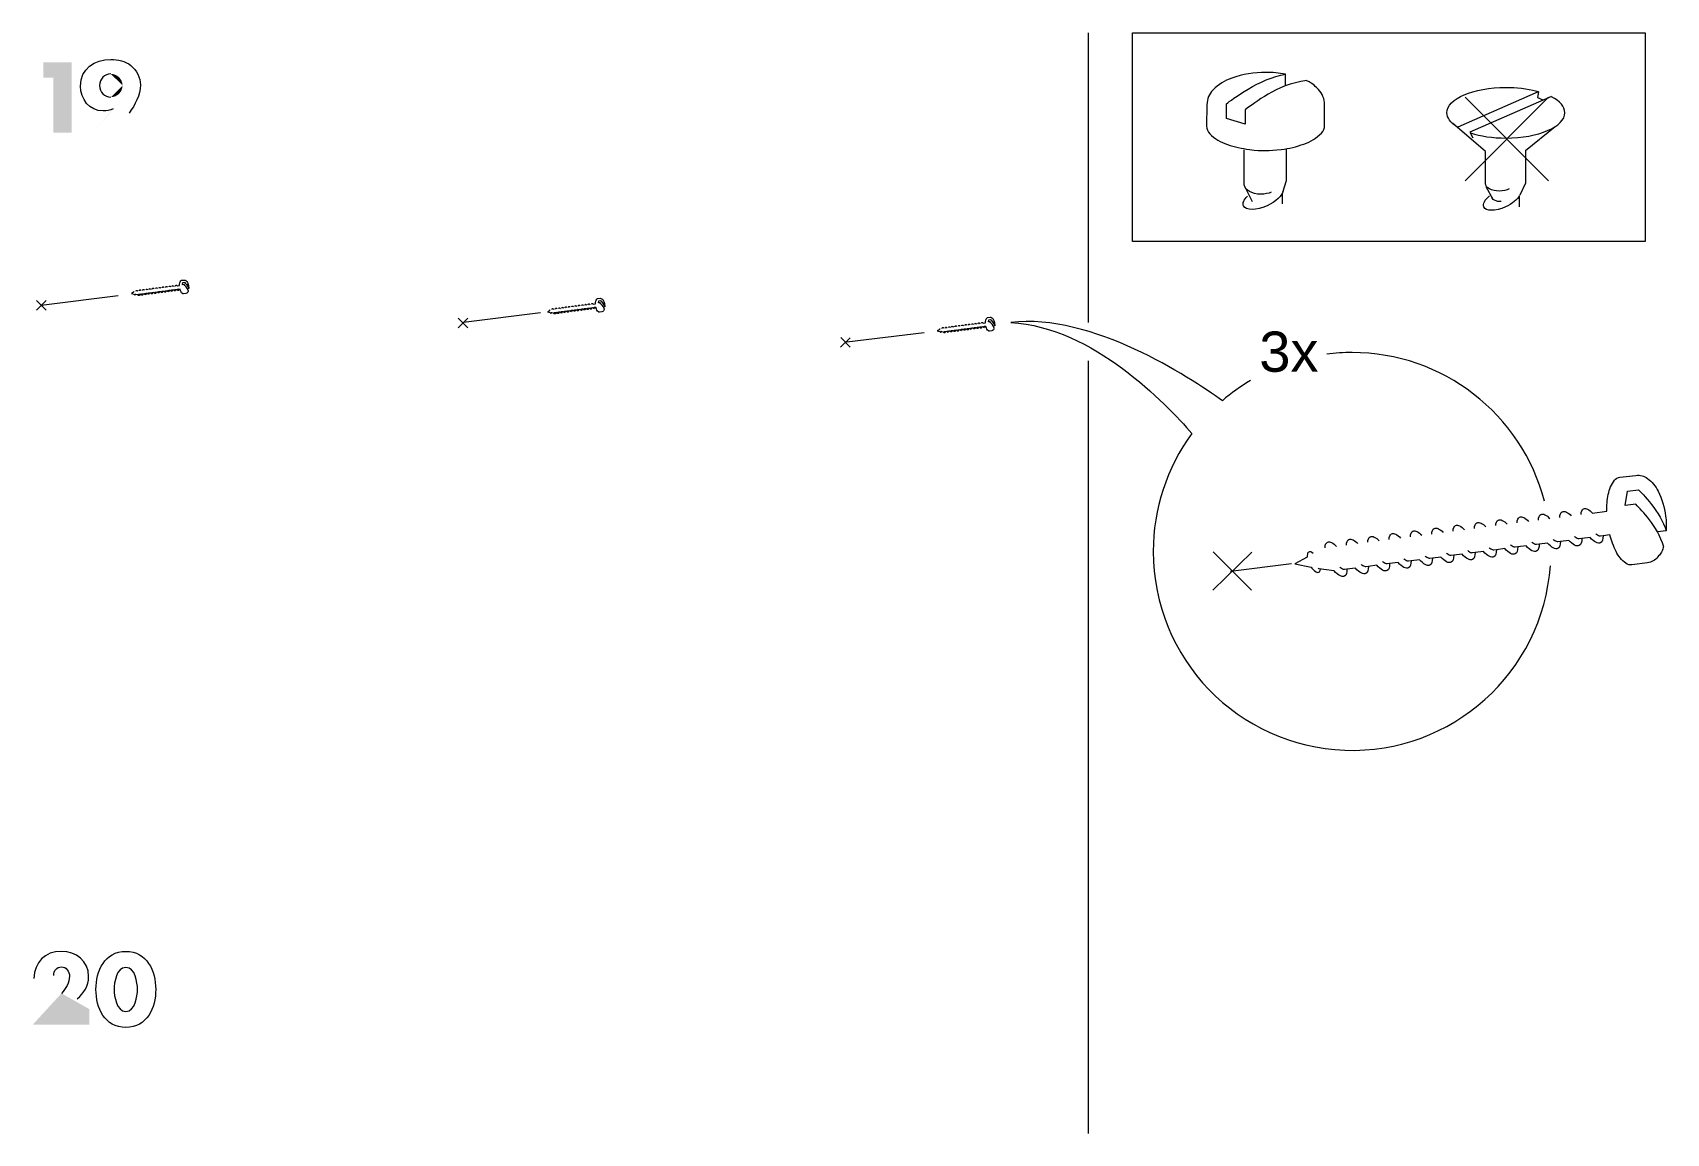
# Model space of a CAD drawing. Header units: metres. Extents: x -6.4 to 35.9, y -8.9 to 6.5.
# Drawn here: x 29.005 to 31.839, y -1.463 to 0.445 of the extents above; entities that cross this region are included whole.
import ezdxf

# ---------------------------------------------------------------- set-up
doc = ezdxf.new("R2010")
doc.units = ezdxf.units.M
doc.header["$MEASUREMENT"] = 0
doc.layers.add('PDF12_Geometry_Num_Penna__7_Num_Penna__7_Num_Penna__7_Num_Penna__7', color=7, linetype='Continuous', lineweight=18)
doc.layers.add('PDF12_Text_Num_Penna__7_Num_Penna__7_Num_Penna__7_Num_Penna__7', color=7, linetype='Continuous', lineweight=18)
doc.styles.add('GENERATED_STYLE_1', font='')
doc.styles.get('GENERATED_STYLE_1').set_extended_font_data('Arial')

msp = doc.modelspace()

# ---------------------------------------------------------------- hatches: boundary and pattern name
at = {"layer": 'PDF12_Geometry_Num_Penna__7_Num_Penna__7_Num_Penna__7_Num_Penna__7', "linetype": 'Continuous', "lineweight": 18}
for points in [[(29.0413, 0.3668), (29.0413, 0.2715), (29.0731, 0.2715), (29.0731, 0.3938), (29.0238, 0.3938), (29.0238, 0.3668)], [(29.1613, 0.3534, 0.415802), (29.1411, 0.3735)], [(29.1411, 0.3333, 0.415757), (29.1613, 0.3534)], [(29.1103, 0.2715), (29.1451, 0.3127), (29.1448, 0.313)], [(29.0421, -1.1894, 0.044565), (29.0426, -1.1946)], [(29.0554, -1.2204), (29.0054, -1.2748), (29.1037, -1.2748), (29.1037, -1.2478)]]:
    msp.add_hatch(color=7, dxfattribs=at).paths.add_polyline_path(points)

# ---------------------------------------------------------------- linework, layer by layer
at = {"layer": 'PDF12_Geometry_Num_Penna__7_Num_Penna__7_Num_Penna__7_Num_Penna__7', "color": 7, "linetype": 'Continuous', "lineweight": 18, "flags": 128}
for points in [[(30.8364, -0.0573), (30.8364, 0.445)], [(31.6167, 0.3426), (31.477, 0.2811)], [(31.6169, 0.3423), (31.6152, 0.3329), (31.6152, 0.3329), (31.6246, 0.3287)], [(31.1083, 0.3115), (31.1082, 0.2862), (31.076, 0.2963), (31.0762, 0.3217)], [(31.4897, 0.1882), (31.6347, 0.3332)], [(31.6347, 0.1882), (31.4897, 0.3332)], [(31.6398, 0.3342), (31.4978, 0.2726), (31.5033, 0.2627)], [(31.5252, 0.2388), (31.4677, 0.2879)], [(31.5944, 0.2406), (31.6461, 0.2823)], [(31.1209, 0.1519), (31.1066, 0.1809), (31.1066, 0.2419)], [(31.1737, 0.1687), (31.1798, 0.1885), (31.1798, 0.2429)], [(31.5252, 0.1829), (31.5252, 0.2388)], [(31.585, 0.1639), (31.5953, 0.1849), (31.5953, 0.2406)], [(31.526, 0.1786), (31.5378, 0.1564)], [(31.1725, 0.1664), (31.1725, 0.1485)], [(31.5834, 0.1615), (31.5834, 0.143)], [(29.268, 0.0085), (29.2651, 0.0081), (29.2657, 0.012), (29.2687, 0.0123)], [(29.0122, -0.0358), (29.029, -0.0193)], [(29.0123, -0.0192), (29.029, -0.0359)], [(29.1538, -0.0111), (29.0201, -0.0278)], [(29.1766, -0.0074), (29.1811, -0.0083)], [(29.1844, -0.009), (29.1831, -0.0087)], [(29.1872, -0.0093), (29.1844, -0.009)], [(29.1906, -0.0089), (29.19, -0.009)], [(29.1929, -0.0086), (29.1906, -0.0089)], [(29.1964, -0.0081), (29.1957, -0.0082)], [(29.1986, -0.0078), (29.1964, -0.0081)], [(29.2021, -0.0074), (29.2014, -0.0075)], [(29.2043, -0.0071), (29.2021, -0.0074)], [(29.2135, -0.0059), (29.2128, -0.006)], [(29.2158, -0.0056), (29.2135, -0.0059)], [(29.2192, -0.0052), (29.2185, -0.0052)], [(29.2215, -0.0049), (29.2192, -0.0052)], [(29.2306, -0.0037), (29.2299, -0.0038)], [(29.2329, -0.0034), (29.2306, -0.0037)], [(29.2363, -0.0029), (29.2356, -0.003)], [(29.2386, -0.0026), (29.2363, -0.0029)], [(29.242, -0.0022), (29.2414, -0.0023)], [(29.2443, -0.0019), (29.242, -0.0022)], [(29.2477, -0.0014), (29.2471, -0.0015)], [(29.25, -0.0012), (29.2477, -0.0014)], [(29.2535, -0.0007), (29.2528, -0.0008)], [(29.2558, -0.0004), (29.2535, -0.0007)], [(29.9895, -0.0232), (29.9865, -0.0236), (29.9872, -0.0197), (29.9901, -0.0194)], [(29.7433, -0.0667), (29.7602, -0.0502)], [(29.7434, -0.0501), (29.7601, -0.0668)], [(29.8864, -0.0408), (29.7527, -0.0576)], [(29.9059, -0.0407), (29.9046, -0.0404)], [(29.9087, -0.041), (29.9059, -0.0407)], [(29.9121, -0.0406), (29.9114, -0.0407)], [(29.9144, -0.0403), (29.9121, -0.0406)], [(29.9178, -0.0398), (29.9172, -0.0399)], [(29.9201, -0.0395), (29.9178, -0.0398)], [(29.9235, -0.0391), (29.9228, -0.0392)], [(29.9258, -0.0388), (29.9235, -0.0391)], [(29.9293, -0.0383), (29.9286, -0.0384)], [(29.9315, -0.0381), (29.9293, -0.0383)], [(29.9407, -0.0369), (29.94, -0.0369)], [(29.943, -0.0366), (29.9407, -0.0369)], [(29.9464, -0.0361), (29.9457, -0.0362)], [(29.9487, -0.0358), (29.9464, -0.0361)], [(29.9578, -0.0346), (29.9571, -0.0347)], [(29.9601, -0.0343), (29.9578, -0.0346)], [(29.9692, -0.0331), (29.9685, -0.0332)], [(29.9715, -0.0329), (29.9692, -0.0331)], [(29.9749, -0.0324), (29.9743, -0.0325)], [(29.9772, -0.0321), (29.9749, -0.0324)], [(30.6658, -0.0561), (30.6629, -0.0564), (30.6635, -0.0526), (30.6664, -0.0522)], [(30.4067, -0.1003), (30.4235, -0.0838)], [(30.4068, -0.0837), (30.4234, -0.1004)], [(30.5514, -0.0751), (30.4177, -0.0918)], [(30.5744, -0.072), (30.5788, -0.0729)], [(30.5822, -0.0735), (30.5809, -0.0733)], [(30.585, -0.0739), (30.5822, -0.0735)], [(30.5884, -0.0734), (30.5877, -0.0735)], [(30.5907, -0.0732), (30.5884, -0.0734)], [(30.5941, -0.0727), (30.5935, -0.0728)], [(30.5964, -0.0724), (30.5941, -0.0727)], [(30.6056, -0.0712), (30.6049, -0.0713)], [(30.6078, -0.0709), (30.6056, -0.0712)], [(30.6113, -0.0705), (30.6106, -0.0705)], [(30.6135, -0.0702), (30.6113, -0.0705)], [(30.617, -0.0697), (30.6163, -0.0698)], [(30.6193, -0.0694), (30.617, -0.0697)], [(30.6284, -0.0682), (30.6277, -0.0683)], [(30.6307, -0.0679), (30.6284, -0.0682)], [(30.6341, -0.0675), (30.6334, -0.0676)], [(30.6364, -0.0672), (30.6341, -0.0675)], [(30.6398, -0.0667), (30.6392, -0.0668)], [(30.6421, -0.0665), (30.6398, -0.0667)], [(30.6455, -0.066), (30.6449, -0.0661)], [(30.6478, -0.0657), (30.6455, -0.066)], [(30.8364, -1.4631), (30.8364, -0.1239)], [(31.7861, -0.3726), (31.7672, -0.3749), (31.7716, -0.35), (31.7905, -0.3477)], [(31.0525, -0.5213), (31.1197, -0.4554)], [(31.0528, -0.4551), (31.1194, -0.5216)], [(31.1886, -0.476), (31.0831, -0.4892)], [(31.507, -0.4562), (31.5026, -0.4567)], [(31.5218, -0.4544), (31.507, -0.4562)], [(31.2446, -0.4856), (31.2364, -0.4842)], [(31.2627, -0.488), (31.2446, -0.4856)]]:
    msp.add_lwpolyline(points, dxfattribs=at)
msp.add_lwpolyline([(31.8019, 0.0829), (30.913, 0.0829), (30.913, 0.445), (31.8019, 0.445)], close=True, dxfattribs=at)
for points in [[(31.1781, 0.3528), (31.1782, 0.3731, 0.044436), (31.1442, 0.3762, 0.080521), (31.085, 0.3663, 0.117273), (31.0526, 0.346, 0.199468), (31.0421, 0.3201), (31.0413, 0.283, 0.19658), (31.0468, 0.2698, 0.116678), (31.0774, 0.2511, 0.047479), (31.1157, 0.2425)], [(31.2103, 0.2519, 0.117097), (31.2406, 0.2709, 0.201198), (31.246, 0.2842), (31.246, 0.3204, 0.199823), (31.2354, 0.3463)], [(31.5606, 0.3502, -0.063818), (31.6141, 0.3437), (31.6169, 0.3427), (31.6167, 0.3426)], [(29.2564, 0.0061), (29.2602, 0.0066, -0.047552), (29.2606, 0.0111, -0.116436), (29.2623, 0.0149, -0.197072), (29.2637, 0.0158), (29.268, 0.0162, -0.198774), (29.2711, 0.0154, -0.117128), (29.2739, 0.012, -0.080566), (29.2759, 0.0053, -0.044953), (29.2761, 0.0014), (29.2738, 0.0011)], [(29.2739, -0.0056, -0.202151), (29.271, -0.0072), (29.2669, -0.0077, -0.202014), (29.2653, -0.0073, -0.118248), (29.2627, -0.0041, -0.048331), (29.261, 0.0003), (29.2592, 0), (29.2585, 0, -0.13686), (29.2582, 0, -0.117802), (29.2572, 0.0006)], [(29.18, -0.0052, 0.028661), (29.18, -0.0057), (29.1766, -0.0074)], [(29.2101, -0.0064), (29.2078, -0.0066), (29.2071, -0.0067, -0.125), (29.2068, -0.0067, -0.121869), (29.2058, -0.0061)], [(29.2272, -0.0041), (29.2249, -0.0044), (29.2242, -0.0045, -0.122487), (29.224, -0.0045, -0.119678), (29.223, -0.0039)], [(29.9778, -0.0256), (29.9816, -0.0251, -0.047552), (29.9821, -0.0206, -0.116436), (29.9837, -0.0168, -0.195853), (29.9852, -0.0159), (29.9894, -0.0155, -0.198454), (29.9926, -0.0163, -0.118052), (29.9954, -0.0197, -0.081106), (29.9974, -0.0264, -0.044953), (29.9976, -0.0303), (29.9952, -0.0306)], [(29.9015, -0.0369, 0.028661), (29.9015, -0.0374), (29.8981, -0.0391), (29.9025, -0.04, 0.036267), (29.9029, -0.0405)], [(29.9372, -0.0373), (29.9349, -0.0376), (29.9343, -0.0377, -0.120666), (29.934, -0.0377, -0.116568), (29.933, -0.0371)], [(29.9544, -0.0351), (29.9521, -0.0354), (29.9514, -0.0355, -0.106442), (29.9512, -0.0354, -0.116939), (29.9502, -0.0348)], [(29.9658, -0.0336), (29.9635, -0.0339), (29.9628, -0.034, -0.124362), (29.9626, -0.0339, -0.120564), (29.9616, -0.0333)], [(29.9953, -0.0373, -0.200896), (29.9925, -0.0389), (29.9884, -0.0394, -0.199487), (29.9868, -0.039, -0.116772), (29.9841, -0.0358, -0.047797), (29.9825, -0.0314), (29.9806, -0.0317), (29.98, -0.0317, -0.13686), (29.9797, -0.0317, -0.117802), (29.9787, -0.0311)], [(30.6542, -0.0584), (30.6579, -0.0579, -0.047552), (30.6584, -0.0534, -0.116436), (30.66, -0.0496, -0.195853), (30.6615, -0.0488), (30.6658, -0.0483, -0.199987), (30.6689, -0.0492, -0.117834), (30.6717, -0.0526, -0.080566), (30.6737, -0.0592, -0.044953), (30.6739, -0.0632), (30.6715, -0.0635)], [(30.5778, -0.0697, 0.029573), (30.5778, -0.0703), (30.5744, -0.072)], [(30.6021, -0.0717), (30.5998, -0.072), (30.5992, -0.072, -0.108629), (30.5989, -0.072, -0.114411), (30.5979, -0.0714)], [(30.625, -0.0687), (30.6227, -0.069), (30.622, -0.0691, -0.124362), (30.6217, -0.069, -0.120564), (30.6207, -0.0684)], [(30.6535, -0.065), (30.6513, -0.0653), (30.6506, -0.0653, -0.125), (30.6503, -0.0653, -0.120712), (30.6493, -0.0647)], [(30.6716, -0.0701, -0.202151), (30.6688, -0.0717), (30.6647, -0.0723, -0.202014), (30.6631, -0.0719, -0.117625), (30.6604, -0.0687, -0.049391), (30.6588, -0.0643), (30.657, -0.0645), (30.6563, -0.0646, -0.106442), (30.656, -0.0646, -0.117802), (30.655, -0.064)], [(31.6275, -0.3674, 0.341306), (31.2937, -0.1095, 0.031863), (31.2498, -0.1123)], [(31.0159, -0.2501, 0.160597), (30.9489, -0.4543, 0.964828), (31.6377, -0.479)], [(31.7108, -0.3878), (31.7354, -0.3847, -0.046348), (31.7381, -0.3554, -0.116641), (31.749, -0.3309, -0.198454), (31.7583, -0.3255), (31.786, -0.3225, -0.199826), (31.8063, -0.3278, -0.117605), (31.8245, -0.3499, -0.080864), (31.8376, -0.3929, -0.044466), (31.8386, -0.4186), (31.8235, -0.4205)], [(31.8242, -0.4637, -0.200618), (31.8059, -0.4741), (31.7791, -0.4776, -0.199839), (31.7686, -0.4749, -0.11732), (31.7516, -0.4542, -0.04904), (31.7408, -0.4257), (31.729, -0.4273), (31.7246, -0.4278, -0.114774), (31.7229, -0.4277, -0.117342), (31.7164, -0.4237)], [(31.5588, -0.4495), (31.544, -0.4514), (31.5397, -0.4519, -0.11355), (31.538, -0.4518, -0.116111), (31.5314, -0.4478)], [(31.5958, -0.4447), (31.581, -0.4466), (31.5766, -0.4471, -0.107015), (31.5749, -0.447, -0.115545), (31.5683, -0.443)], [(31.6329, -0.4399), (31.618, -0.4417), (31.6137, -0.4423, -0.120236), (31.612, -0.4421, -0.117994), (31.6054, -0.4382)], [(31.6698, -0.4351), (31.655, -0.4369), (31.6506, -0.4375, -0.107353), (31.6489, -0.4373, -0.116905), (31.6424, -0.4334)], [(31.7069, -0.4302), (31.692, -0.4321), (31.6877, -0.4327, -0.108833), (31.686, -0.4325, -0.117791), (31.6794, -0.4285)], [(31.2159, -0.4611, 0.039985), (31.2161, -0.4645), (31.1942, -0.4758), (31.2229, -0.4814, 0.033466), (31.2255, -0.4849)], [(31.2997, -0.4833), (31.2849, -0.4851), (31.2806, -0.4857, -0.116381), (31.2789, -0.4855, -0.116673), (31.2723, -0.4815)], [(31.3368, -0.4784), (31.322, -0.4803), (31.3176, -0.4808, -0.109021), (31.316, -0.4807, -0.116489), (31.3094, -0.4767)], [(31.3737, -0.4736), (31.3589, -0.4755), (31.3546, -0.476, -0.111702), (31.3529, -0.4759, -0.116898), (31.3463, -0.4719)], [(31.4108, -0.4688), (31.396, -0.4706), (31.3916, -0.4712, -0.110252), (31.39, -0.471, -0.116145), (31.3834, -0.4671)], [(31.4477, -0.464), (31.433, -0.4658), (31.4286, -0.4664, -0.117539), (31.4269, -0.4662, -0.11901), (31.4203, -0.4623)], [(31.4848, -0.4592), (31.47, -0.461), (31.4657, -0.4616, -0.116857), (31.464, -0.4614, -0.11582), (31.4574, -0.4574)]]:
    msp.add_lwpolyline(points, format="xyb", dxfattribs=at)
at = {"layer": 'PDF12_Geometry_Num_Penna__7_Num_Penna__7_Num_Penna__7_Num_Penna__7', "color": 7, "linetype": 'Continuous', "lineweight": 18}
for centre, radius, start, end in [((29.1904, -0.0066), 0.00249, 225.1603, 252.5524), ((29.1962, -0.0057), 0.00259, 225.693, 252.0197), ((29.2019, -0.005), 0.00254, 225.3037, 252.1367), ((29.2133, -0.0036), 0.00244, 224.9732, 252.6449), ((29.2191, -0.0027), 0.0026, 225.6366, 251.8037), ((29.2305, -0.0013), 0.00254, 225.2434, 251.9226), ((29.2362, -0.0005), 0.00262, 225.8244, 251.8883), ((29.2418, 0.0001), 0.00247, 225.0286, 252.6841), ((29.2476, 0.0009), 0.00247, 224.7674, 252.4975), ((29.2533, 0.0016), 0.00246, 224.9597, 252.753), ((29.9119, -0.0382), 0.00254, 225.6866, 252.476), ((29.9177, -0.0374), 0.00259, 225.693, 252.0197), ((29.9233, -0.0368), 0.0025, 225.1013, 252.3391), ((29.9291, -0.036), 0.00258, 225.6232, 252.0895), ((29.9405, -0.0344), 0.0026, 225.6366, 251.8037), ((29.9462, -0.0338), 0.00246, 225.1639, 252.7276), ((29.9577, -0.0322), 0.00262, 225.8244, 251.8883), ((29.9691, -0.0308), 0.00255, 225.2258, 252.0391), ((29.9747, -0.0301), 0.00247, 224.7674, 252.4975), ((30.5883, -0.071), 0.00262, 225.8244, 251.8883), ((30.594, -0.0703), 0.00259, 225.693, 252.0197), ((30.6054, -0.0689), 0.00246, 224.9597, 252.753), ((30.6111, -0.0681), 0.00249, 224.9838, 252.1821), ((30.6169, -0.0673), 0.0026, 225.6366, 251.8037), ((30.6282, -0.0659), 0.00248, 224.9099, 252.256), ((30.634, -0.0651), 0.00262, 225.8244, 251.8883), ((30.6396, -0.0644), 0.00248, 224.971, 252.4694), ((30.6453, -0.0637), 0.00246, 224.9597, 252.753), ((31.2955, -0.4562), 0.3473, 120.8691, 130.7573), ((31.5059, -0.4408), 0.0166, 225.5945, 252.2417)]:
    msp.add_arc(centre, radius, start, end, dxfattribs=at)
for points in [[(29.0884, 0.3524), (29.0884, 0.3824), (29.113, 0.3986), (29.1409, 0.3986)], [(29.1409, 0.3986), (29.1528, 0.3986), (29.1664, 0.3957), (29.1758, 0.3881)], [(29.1411, 0.3735), (29.1299, 0.3735), (29.1214, 0.3646), (29.1214, 0.3534)], [(29.1758, 0.3881), (29.1857, 0.3801), (29.1922, 0.3672), (29.1922, 0.3544)], [(31.0762, 0.3217), (31.0831, 0.3282), (31.1349, 0.3662), (31.1782, 0.373)], [(29.1276, 0.3093), (29.1036, 0.3093), (29.0884, 0.3299), (29.0884, 0.3524)], [(29.1214, 0.3534), (29.1214, 0.3422), (29.1299, 0.3333), (29.1411, 0.3333)], [(29.1922, 0.3544), (29.1922, 0.3367), (29.1831, 0.3196), (29.1725, 0.3057)], [(31.215, 0.3623), (31.1604, 0.3541), (31.1265, 0.3234), (31.1083, 0.3115)], [(31.2354, 0.3463), (31.2304, 0.3514), (31.2272, 0.3562), (31.215, 0.3615)], [(31.4583, 0.3063), (31.4583, 0.3305), (31.5041, 0.3502), (31.5606, 0.3502)], [(29.1448, 0.313), (29.1393, 0.3106), (29.1341, 0.3093), (29.1276, 0.3093)], [(31.6628, 0.3063), (31.6628, 0.3168), (31.6542, 0.3264), (31.6399, 0.334)], [(31.475, 0.2823), (31.4644, 0.2892), (31.4583, 0.2974), (31.4583, 0.3063)], [(31.5606, 0.2624), (31.617, 0.2624), (31.6628, 0.282), (31.6628, 0.3063)], [(31.4993, 0.2711), (31.5164, 0.2656), (31.5376, 0.2624), (31.5606, 0.2624)], [(31.1157, 0.2425), (31.1382, 0.2396), (31.1494, 0.2406), (31.1708, 0.2426)], [(31.1708, 0.2426), (31.1844, 0.2438), (31.1973, 0.2475), (31.2103, 0.2519)], [(31.1357, 0.165), (31.12, 0.165), (31.1073, 0.172), (31.1073, 0.1807)], [(31.1741, 0.1707), (31.1732, 0.1626), (31.1621, 0.1518), (31.1462, 0.1448)], [(31.5493, 0.1704), (31.536, 0.1704), (31.5252, 0.1763), (31.5252, 0.1836)], [(31.5664, 0.1743), (31.5621, 0.1719), (31.556, 0.1704), (31.5493, 0.1704)], [(31.1055, 0.1447), (31.1034, 0.1492), (31.1061, 0.1553), (31.1121, 0.1613)], [(31.1462, 0.1448), (31.1274, 0.1364), (31.1092, 0.1364), (31.1055, 0.1447)], [(31.1536, 0.1685), (31.1487, 0.1663), (31.1425, 0.165), (31.1357, 0.165)], [(31.522, 0.1429), (31.5198, 0.1481), (31.524, 0.1553), (31.5323, 0.1619)], [(31.5597, 0.143), (31.5423, 0.1352), (31.5254, 0.1352), (31.522, 0.1429)], [(31.5524, 0.1523), (31.5443, 0.1519), (31.5378, 0.1544), (31.5362, 0.1593)], [(31.5841, 0.1626), (31.5807, 0.1559), (31.5716, 0.1483), (31.5597, 0.143)], [(29.1968, -0.0002), (29.1974, 0.0001), (29.1984, -0.0004), (29.1993, -0.0013)], [(29.2019, -0.001), (29.2019, -0.0002), (29.2021, 0.0004), (29.2026, 0.0006)], [(29.2026, 0.0006), (29.2032, 0.0009), (29.2041, 0.0004), (29.205, -0.0005)], [(29.2076, -0.0002), (29.2076, 0.0005), (29.2078, 0.0011), (29.2083, 0.0013)], [(29.2083, 0.0013), (29.2089, 0.0016), (29.2098, 0.0011), (29.2107, 0.0002)], [(29.2133, 0.0005), (29.2133, 0.0013), (29.2135, 0.0018), (29.214, 0.0021)], [(29.214, 0.0021), (29.2146, 0.0024), (29.2155, 0.0019), (29.2164, 0.0009)], [(29.219, 0.0013), (29.219, 0.002), (29.2192, 0.0026), (29.2197, 0.0028)], [(29.2197, 0.0028), (29.2203, 0.0031), (29.2212, 0.0026), (29.2221, 0.0017)], [(29.2247, 0.002), (29.2247, 0.0028), (29.225, 0.0033), (29.2254, 0.0035)], [(29.2254, 0.0035), (29.226, 0.0039), (29.2269, 0.0034), (29.2278, 0.0024)], [(29.2304, 0.0028), (29.2305, 0.0035), (29.2307, 0.0041), (29.2311, 0.0043)], [(29.2311, 0.0043), (29.2317, 0.0046), (29.2326, 0.0041), (29.2335, 0.0032)], [(29.2361, 0.0035), (29.2362, 0.0043), (29.2364, 0.0048), (29.2368, 0.005)], [(29.2368, 0.005), (29.2374, 0.0053), (29.2383, 0.0049), (29.2392, 0.0039)], [(29.2419, 0.0043), (29.2419, 0.005), (29.2421, 0.0056), (29.2425, 0.0058)], [(29.2425, 0.0058), (29.2431, 0.0061), (29.2441, 0.0056), (29.2449, 0.0047)], [(29.2476, 0.005), (29.2476, 0.0057), (29.2478, 0.0063), (29.2482, 0.0065)], [(29.2482, 0.0065), (29.2489, 0.0068), (29.2498, 0.0063), (29.2507, 0.0054)], [(29.2533, 0.0058), (29.2533, 0.0065), (29.2535, 0.007), (29.2539, 0.0073)], [(29.2539, 0.0073), (29.2546, 0.0076), (29.2555, 0.0071), (29.2564, 0.0061)], [(29.2592, 0), (29.2592, -0.0009), (29.259, -0.0016), (29.2585, -0.0018)], [(29.2754, -0.003), (29.2736, 0.0032), (29.2696, 0.0066), (29.268, 0.0085)], [(29.2687, 0.0123), (29.2695, 0.0116), (29.2747, 0.0063), (29.2761, 0.0014)], [(29.1816, -0.0047), (29.1811, -0.0043), (29.18, -0.0043), (29.1804, -0.0043)], [(29.1804, -0.0043), (29.1807, -0.0043), (29.18, -0.0047), (29.18, -0.0052)], [(29.1811, -0.0083), (29.1813, -0.0083), (29.1812, -0.0088), (29.1815, -0.0088)], [(29.1815, -0.0088), (29.1821, -0.0095), (29.1827, -0.0099), (29.1831, -0.0097)], [(29.1831, -0.0087), (29.1832, -0.0087), (29.1828, -0.0086), (29.1829, -0.0086)], [(29.1831, -0.0097), (29.1834, -0.0097), (29.1835, -0.0093), (29.1835, -0.0089)], [(29.1847, -0.0032), (29.1848, -0.0024), (29.185, -0.0019), (29.1854, -0.0017)], [(29.1854, -0.0017), (29.186, -0.0014), (29.1869, -0.0018), (29.1878, -0.0028)], [(29.19, -0.0108), (29.1893, -0.0111), (29.1882, -0.0105), (29.1872, -0.0093)], [(29.19, -0.009), (29.19, -0.009), (29.1896, -0.0089), (29.1897, -0.0089)], [(29.1906, -0.0089), (29.1907, -0.0098), (29.1905, -0.0105), (29.19, -0.0108)], [(29.1905, -0.0024), (29.1905, -0.0017), (29.1907, -0.0011), (29.1911, -0.0009)], [(29.1911, -0.0009), (29.1917, -0.0006), (29.1927, -0.0011), (29.1936, -0.002)], [(29.1957, -0.01), (29.195, -0.0104), (29.1939, -0.0098), (29.1929, -0.0086)], [(29.1957, -0.0082), (29.1958, -0.0082), (29.1953, -0.0082), (29.1954, -0.0082)], [(29.1964, -0.0081), (29.1964, -0.0091), (29.1962, -0.0098), (29.1957, -0.01)], [(29.1962, -0.0017), (29.1962, -0.0009), (29.1964, -0.0004), (29.1968, -0.0002)], [(29.2014, -0.0093), (29.2007, -0.0096), (29.1996, -0.009), (29.1986, -0.0078)], [(29.2014, -0.0075), (29.2015, -0.0075), (29.201, -0.0074), (29.2011, -0.0074)], [(29.2021, -0.0074), (29.2021, -0.0083), (29.2019, -0.009), (29.2014, -0.0093)], [(29.2071, -0.0085), (29.2064, -0.0089), (29.2053, -0.0083), (29.2043, -0.0071)], [(29.2078, -0.0066), (29.2078, -0.0076), (29.2076, -0.0083), (29.2071, -0.0085)], [(29.2128, -0.0078), (29.2121, -0.0081), (29.2111, -0.0075), (29.2101, -0.0063)], [(29.2128, -0.006), (29.2129, -0.006), (29.2124, -0.006), (29.2125, -0.006)], [(29.2135, -0.0059), (29.2135, -0.0068), (29.2133, -0.0075), (29.2128, -0.0078)], [(29.2185, -0.007), (29.2178, -0.0074), (29.2168, -0.0068), (29.2158, -0.0056)], [(29.2185, -0.0052), (29.2186, -0.0052), (29.2182, -0.0052), (29.2183, -0.0052)], [(29.2192, -0.0052), (29.2192, -0.0061), (29.219, -0.0068), (29.2185, -0.007)], [(29.2242, -0.0063), (29.2235, -0.0066), (29.2225, -0.006), (29.2215, -0.0048)], [(29.2249, -0.0044), (29.2249, -0.0053), (29.2247, -0.006), (29.2242, -0.0063)], [(29.23, -0.0055), (29.2293, -0.0059), (29.2282, -0.0053), (29.2272, -0.0041)], [(29.2299, -0.0038), (29.23, -0.0038), (29.2296, -0.0037), (29.2297, -0.0037)], [(29.2306, -0.0037), (29.2307, -0.0046), (29.2305, -0.0053), (29.23, -0.0055)], [(29.2356, -0.0048), (29.235, -0.0051), (29.2339, -0.0045), (29.2329, -0.0034)], [(29.2356, -0.003), (29.2357, -0.003), (29.2353, -0.003), (29.2354, -0.003)], [(29.2363, -0.0029), (29.2364, -0.0039), (29.2361, -0.0046), (29.2356, -0.0048)], [(29.2414, -0.0041), (29.2407, -0.0044), (29.2396, -0.0038), (29.2386, -0.0026)], [(29.2414, -0.0023), (29.2415, -0.0023), (29.241, -0.0022), (29.2411, -0.0022)], [(29.242, -0.0022), (29.2421, -0.0031), (29.2419, -0.0038), (29.2414, -0.0041)], [(29.2471, -0.0033), (29.2464, -0.0037), (29.2453, -0.0031), (29.2443, -0.0019)], [(29.2471, -0.0015), (29.2472, -0.0015), (29.2467, -0.0015), (29.2468, -0.0015)], [(29.2477, -0.0014), (29.2478, -0.0024), (29.2476, -0.0031), (29.2471, -0.0033)], [(29.2528, -0.0026), (29.2521, -0.0029), (29.251, -0.0023), (29.25, -0.0012)], [(29.2528, -0.0008), (29.2529, -0.0008), (29.2524, -0.0008), (29.2525, -0.0008)], [(29.2535, -0.0007), (29.2535, -0.0016), (29.2533, -0.0023), (29.2528, -0.0026)], [(29.2585, -0.0018), (29.2578, -0.0022), (29.2567, -0.0016), (29.2558, -0.0004)], [(29.2753, -0.003), (29.2749, -0.0045), (29.2744, -0.0049), (29.2739, -0.0056)], [(29.9462, -0.0297), (29.9462, -0.0289), (29.9464, -0.0284), (29.9469, -0.0282)], [(29.9469, -0.0282), (29.9475, -0.0279), (29.9484, -0.0283), (29.9493, -0.0293)], [(29.9519, -0.0289), (29.9519, -0.0282), (29.9521, -0.0276), (29.9526, -0.0274)], [(29.9526, -0.0274), (29.9532, -0.0271), (29.9541, -0.0276), (29.955, -0.0285)], [(29.9576, -0.0282), (29.9576, -0.0274), (29.9579, -0.0269), (29.9583, -0.0267)], [(29.9583, -0.0267), (29.9589, -0.0264), (29.9598, -0.0268), (29.9607, -0.0278)], [(29.9633, -0.0274), (29.9634, -0.0267), (29.9636, -0.0261), (29.964, -0.0259)], [(29.964, -0.0259), (29.9646, -0.0256), (29.9655, -0.0261), (29.9664, -0.027)], [(29.969, -0.0267), (29.9691, -0.026), (29.9693, -0.0254), (29.9697, -0.0252)], [(29.9697, -0.0252), (29.9703, -0.0249), (29.9713, -0.0254), (29.9721, -0.0263)], [(29.9747, -0.0259), (29.9748, -0.0252), (29.975, -0.0247), (29.9754, -0.0244)], [(29.9754, -0.0244), (29.976, -0.0241), (29.9769, -0.0246), (29.9778, -0.0255)], [(29.9969, -0.0347), (29.9951, -0.0285), (29.9911, -0.0251), (29.9895, -0.0232)], [(29.9901, -0.0194), (29.991, -0.0201), (29.9961, -0.0254), (29.9976, -0.0303)], [(29.903, -0.0364), (29.9026, -0.036), (29.9015, -0.036), (29.9019, -0.036)], [(29.9019, -0.036), (29.9021, -0.036), (29.9015, -0.0364), (29.9015, -0.0369)], [(29.9029, -0.0405), (29.9035, -0.0412), (29.9042, -0.0416), (29.9046, -0.0414)], [(29.9046, -0.0404), (29.9047, -0.0404), (29.9043, -0.0403), (29.9044, -0.0403)], [(29.9046, -0.0414), (29.9048, -0.0414), (29.9049, -0.041), (29.905, -0.0406)], [(29.9062, -0.0349), (29.9062, -0.0341), (29.9065, -0.0336), (29.9069, -0.0334)], [(29.9069, -0.0334), (29.9075, -0.0331), (29.9084, -0.0335), (29.9093, -0.0345)], [(29.9114, -0.0425), (29.9107, -0.0428), (29.9097, -0.0422), (29.9087, -0.041)], [(29.9114, -0.0407), (29.9115, -0.0407), (29.9111, -0.0406), (29.9112, -0.0406)], [(29.9121, -0.0406), (29.9122, -0.0415), (29.9119, -0.0422), (29.9114, -0.0425)], [(29.9119, -0.0341), (29.9119, -0.0334), (29.9122, -0.0328), (29.9126, -0.0326)], [(29.9126, -0.0326), (29.9132, -0.0323), (29.9141, -0.0328), (29.915, -0.0337)], [(29.9172, -0.0417), (29.9165, -0.0421), (29.9154, -0.0415), (29.9144, -0.0403)], [(29.9172, -0.0399), (29.9173, -0.0399), (29.9168, -0.0399), (29.9169, -0.0399)], [(29.9178, -0.0398), (29.9179, -0.0408), (29.9177, -0.0415), (29.9172, -0.0417)], [(29.9176, -0.0334), (29.9177, -0.0326), (29.9179, -0.0321), (29.9183, -0.0319)], [(29.9183, -0.0319), (29.9189, -0.0316), (29.9198, -0.0321), (29.9207, -0.033)], [(29.9229, -0.041), (29.9222, -0.0413), (29.9211, -0.0407), (29.9201, -0.0395)], [(29.9228, -0.0392), (29.9229, -0.0392), (29.9225, -0.0391), (29.9226, -0.0391)], [(29.9235, -0.0391), (29.9236, -0.04), (29.9234, -0.0407), (29.9229, -0.041)], [(29.9233, -0.0327), (29.9234, -0.0319), (29.9236, -0.0313), (29.924, -0.0311)], [(29.924, -0.0311), (29.9246, -0.0308), (29.9256, -0.0313), (29.9265, -0.0322)], [(29.9286, -0.0402), (29.9279, -0.0406), (29.9268, -0.04), (29.9258, -0.0388)], [(29.9286, -0.0384), (29.9287, -0.0384), (29.9282, -0.0384), (29.9283, -0.0384)], [(29.9293, -0.0383), (29.9293, -0.0393), (29.9291, -0.04), (29.9286, -0.0402)], [(29.9291, -0.0319), (29.9291, -0.0312), (29.9293, -0.0306), (29.9297, -0.0304)], [(29.9297, -0.0304), (29.9303, -0.0301), (29.9313, -0.0306), (29.9321, -0.0315)], [(29.9343, -0.0395), (29.9336, -0.0398), (29.9325, -0.0392), (29.9315, -0.038)], [(29.935, -0.0376), (29.935, -0.0385), (29.9348, -0.0392), (29.9343, -0.0395)], [(29.9348, -0.0312), (29.9348, -0.0304), (29.935, -0.0299), (29.9355, -0.0296)], [(29.9355, -0.0296), (29.9361, -0.0293), (29.937, -0.0298), (29.9379, -0.0308)], [(29.94, -0.0387), (29.9393, -0.0391), (29.9382, -0.0385), (29.9372, -0.0373)], [(29.94, -0.0369), (29.9401, -0.0369), (29.9396, -0.0369), (29.9397, -0.0369)], [(29.9407, -0.0369), (29.9407, -0.0378), (29.9405, -0.0385), (29.94, -0.0387)], [(29.9405, -0.0304), (29.9405, -0.0297), (29.9407, -0.0291), (29.9412, -0.0289)], [(29.9412, -0.0289), (29.9418, -0.0286), (29.9427, -0.0291), (29.9436, -0.03)], [(29.9457, -0.038), (29.945, -0.0383), (29.944, -0.0377), (29.943, -0.0365)], [(29.9457, -0.0362), (29.9458, -0.0362), (29.9453, -0.0362), (29.9454, -0.0362)], [(29.9464, -0.0361), (29.9464, -0.037), (29.9462, -0.0377), (29.9457, -0.038)], [(29.9514, -0.0372), (29.9507, -0.0376), (29.9497, -0.037), (29.9487, -0.0358)], [(29.9521, -0.0354), (29.9521, -0.0363), (29.9519, -0.037), (29.9514, -0.0372)], [(29.9571, -0.0365), (29.9564, -0.0368), (29.9554, -0.0362), (29.9544, -0.0351)], [(29.9571, -0.0347), (29.9572, -0.0347), (29.9568, -0.0347), (29.9569, -0.0347)], [(29.9578, -0.0346), (29.9578, -0.0356), (29.9576, -0.0363), (29.9571, -0.0365)], [(29.9629, -0.0358), (29.9622, -0.0361), (29.9611, -0.0355), (29.9601, -0.0343)], [(29.9635, -0.0339), (29.9636, -0.0348), (29.9633, -0.0355), (29.9629, -0.0358)], [(29.9686, -0.035), (29.9679, -0.0354), (29.9668, -0.0348), (29.9658, -0.0336)], [(29.9685, -0.0332), (29.9686, -0.0332), (29.9682, -0.0332), (29.9683, -0.0332)], [(29.9692, -0.0331), (29.9693, -0.0341), (29.969, -0.0348), (29.9686, -0.035)], [(29.9743, -0.0343), (29.9736, -0.0346), (29.9725, -0.034), (29.9715, -0.0329)], [(29.9743, -0.0325), (29.9744, -0.0325), (29.9739, -0.0325), (29.974, -0.0325)], [(29.9749, -0.0324), (29.975, -0.0333), (29.9748, -0.034), (29.9743, -0.0343)], [(29.98, -0.0335), (29.9793, -0.0339), (29.9782, -0.0333), (29.9772, -0.0321)], [(29.9806, -0.0317), (29.9807, -0.0326), (29.9805, -0.0333), (29.98, -0.0335)], [(29.9968, -0.0347), (29.9964, -0.0362), (29.9958, -0.0366), (29.9953, -0.0373)], [(30.6732, -0.0675), (30.6714, -0.0614), (30.6674, -0.058), (30.6658, -0.0561)], [(30.6664, -0.0522), (30.6673, -0.0529), (30.6724, -0.0583), (30.6739, -0.0632)], [(31.0688, -0.1931), (31.0109, -0.1514), (30.8428, -0.0411), (30.702, -0.0573)], [(30.5793, -0.0692), (30.5789, -0.0689), (30.5778, -0.0688), (30.5782, -0.0688)], [(30.5782, -0.0688), (30.5784, -0.0688), (30.5778, -0.0693), (30.5778, -0.0697)], [(30.5788, -0.0729), (30.5791, -0.0729), (30.579, -0.0734), (30.5793, -0.0734)], [(30.5793, -0.0734), (30.5799, -0.0741), (30.5805, -0.0745), (30.5809, -0.0743)], [(30.5809, -0.0733), (30.581, -0.0733), (30.5806, -0.0732), (30.5807, -0.0732)], [(30.5809, -0.0743), (30.5812, -0.0743), (30.5813, -0.0739), (30.5813, -0.0735)], [(30.5825, -0.0677), (30.5825, -0.067), (30.5828, -0.0664), (30.5832, -0.0662)], [(30.5832, -0.0662), (30.5838, -0.0659), (30.5847, -0.0664), (30.5856, -0.0673)], [(30.5877, -0.0753), (30.5871, -0.0757), (30.586, -0.0751), (30.585, -0.0739)], [(30.5877, -0.0735), (30.5878, -0.0735), (30.5874, -0.0735), (30.5875, -0.0735)], [(30.5884, -0.0734), (30.5885, -0.0744), (30.5882, -0.0751), (30.5877, -0.0753)], [(30.5882, -0.067), (30.5883, -0.0663), (30.5885, -0.0657), (30.5889, -0.0655)], [(30.5889, -0.0655), (30.5895, -0.0652), (30.5904, -0.0657), (30.5913, -0.0666)], [(30.5935, -0.0746), (30.5928, -0.0749), (30.5917, -0.0743), (30.5907, -0.0732)], [(30.5935, -0.0728), (30.5936, -0.0728), (30.5931, -0.0728), (30.5932, -0.0728)], [(30.5941, -0.0727), (30.5942, -0.0736), (30.594, -0.0743), (30.5935, -0.0746)], [(30.5939, -0.0662), (30.594, -0.0655), (30.5942, -0.065), (30.5946, -0.0647)], [(30.5946, -0.0647), (30.5952, -0.0644), (30.5961, -0.0649), (30.597, -0.0658)], [(30.5992, -0.0738), (30.5985, -0.0742), (30.5974, -0.0736), (30.5964, -0.0724)], [(30.5998, -0.0719), (30.5999, -0.0729), (30.5997, -0.0736), (30.5992, -0.0738)], [(30.5997, -0.0655), (30.5997, -0.0648), (30.5999, -0.0642), (30.6003, -0.064)], [(30.6003, -0.064), (30.601, -0.0637), (30.6019, -0.0642), (30.6028, -0.0651)], [(30.6049, -0.0731), (30.6042, -0.0734), (30.6031, -0.0729), (30.6021, -0.0717)], [(30.6049, -0.0713), (30.605, -0.0713), (30.6045, -0.0713), (30.6046, -0.0713)], [(30.6056, -0.0712), (30.6056, -0.0721), (30.6054, -0.0728), (30.6049, -0.0731)], [(30.6054, -0.0648), (30.6054, -0.064), (30.6056, -0.0635), (30.606, -0.0633)], [(30.606, -0.0633), (30.6067, -0.0629), (30.6076, -0.0634), (30.6085, -0.0644)], [(30.6106, -0.0723), (30.6099, -0.0727), (30.6088, -0.0721), (30.6078, -0.0709)], [(30.6106, -0.0705), (30.6107, -0.0705), (30.6102, -0.0705), (30.6103, -0.0705)], [(30.6113, -0.0705), (30.6113, -0.0714), (30.6111, -0.0721), (30.6106, -0.0723)], [(30.6111, -0.064), (30.6111, -0.0633), (30.6113, -0.0627), (30.6118, -0.0625)], [(30.6118, -0.0625), (30.6124, -0.0622), (30.6133, -0.0627), (30.6142, -0.0636)], [(30.6163, -0.0716), (30.6156, -0.0719), (30.6145, -0.0714), (30.6135, -0.0702)], [(30.6163, -0.0698), (30.6164, -0.0698), (30.616, -0.0698), (30.616, -0.0698)], [(30.617, -0.0697), (30.617, -0.0707), (30.6168, -0.0713), (30.6163, -0.0716)], [(30.6168, -0.0633), (30.6168, -0.0625), (30.617, -0.062), (30.6175, -0.0618)], [(30.6175, -0.0618), (30.6181, -0.0615), (30.619, -0.0619), (30.6199, -0.0629)], [(30.622, -0.0708), (30.6213, -0.0712), (30.6203, -0.0706), (30.6193, -0.0694)], [(30.6227, -0.069), (30.6227, -0.0699), (30.6225, -0.0706), (30.622, -0.0708)], [(30.6225, -0.0625), (30.6225, -0.0618), (30.6228, -0.0612), (30.6232, -0.061)], [(30.6232, -0.061), (30.6238, -0.0607), (30.6247, -0.0612), (30.6256, -0.0621)], [(30.6277, -0.0701), (30.627, -0.0705), (30.626, -0.0699), (30.625, -0.0687)], [(30.6277, -0.0683), (30.6278, -0.0683), (30.6274, -0.0683), (30.6275, -0.0683)], [(30.6284, -0.0682), (30.6285, -0.0692), (30.6282, -0.0699), (30.6277, -0.0701)], [(30.6282, -0.0618), (30.6282, -0.061), (30.6285, -0.0605), (30.6289, -0.0603)], [(30.6289, -0.0603), (30.6295, -0.06), (30.6304, -0.0604), (30.6313, -0.0614)], [(30.6334, -0.0694), (30.6328, -0.0697), (30.6317, -0.0691), (30.6307, -0.0679)], [(30.6334, -0.0676), (30.6335, -0.0676), (30.6331, -0.0675), (30.6332, -0.0675)], [(30.6341, -0.0675), (30.6342, -0.0684), (30.6339, -0.0691), (30.6334, -0.0694)], [(30.6339, -0.0611), (30.634, -0.0603), (30.6342, -0.0597), (30.6346, -0.0595)], [(30.6346, -0.0595), (30.6352, -0.0592), (30.6361, -0.0597), (30.637, -0.0606)], [(30.6392, -0.0686), (30.6385, -0.069), (30.6374, -0.0684), (30.6364, -0.0672)], [(30.6392, -0.0668), (30.6393, -0.0668), (30.6388, -0.0668), (30.6389, -0.0668)], [(30.6398, -0.0667), (30.6399, -0.0677), (30.6397, -0.0684), (30.6392, -0.0686)], [(30.6396, -0.0603), (30.6397, -0.0596), (30.6399, -0.059), (30.6403, -0.0588)], [(30.6403, -0.0588), (30.6409, -0.0585), (30.6418, -0.059), (30.6427, -0.0599)], [(30.6449, -0.0679), (30.6442, -0.0682), (30.6431, -0.0676), (30.6421, -0.0664)], [(30.6449, -0.0661), (30.6449, -0.0661), (30.6445, -0.0661), (30.6446, -0.0661)], [(30.6455, -0.066), (30.6456, -0.0669), (30.6454, -0.0676), (30.6449, -0.0679)], [(30.6454, -0.0596), (30.6454, -0.0588), (30.6456, -0.0583), (30.646, -0.058)], [(30.646, -0.058), (30.6467, -0.0577), (30.6476, -0.0582), (30.6485, -0.0592)], [(30.6506, -0.0671), (30.6499, -0.0675), (30.6488, -0.0669), (30.6478, -0.0657)], [(30.6513, -0.0653), (30.6513, -0.0662), (30.6511, -0.0669), (30.6506, -0.0671)], [(30.6511, -0.0588), (30.6511, -0.0581), (30.6513, -0.0575), (30.6517, -0.0573)], [(30.6517, -0.0573), (30.6523, -0.057), (30.6533, -0.0575), (30.6542, -0.0584)], [(30.6563, -0.0664), (30.6556, -0.0667), (30.6545, -0.0661), (30.6535, -0.0649)], [(30.657, -0.0645), (30.657, -0.0654), (30.6568, -0.0661), (30.6563, -0.0664)], [(30.6731, -0.0676), (30.6727, -0.069), (30.6722, -0.0695), (30.6716, -0.0701)], [(30.702, -0.0573), (30.8445, -0.0659), (30.9708, -0.1974), (31.0159, -0.2501)], [(31.7905, -0.3477), (31.796, -0.3522), (31.8293, -0.387), (31.8386, -0.4186)], [(31.5798, -0.4049), (31.5799, -0.4), (31.5814, -0.3964), (31.5842, -0.395)], [(31.5842, -0.395), (31.5882, -0.393), (31.5941, -0.3962), (31.5999, -0.4022)], [(31.6168, -0.4), (31.617, -0.3951), (31.6184, -0.3916), (31.6212, -0.3902)], [(31.6212, -0.3902), (31.6251, -0.3882), (31.631, -0.3913), (31.6368, -0.3974)], [(31.6538, -0.3952), (31.6539, -0.3904), (31.6554, -0.3868), (31.6582, -0.3854)], [(31.6582, -0.3854), (31.6622, -0.3834), (31.6681, -0.3865), (31.6739, -0.3926)], [(31.6908, -0.3903), (31.6909, -0.3855), (31.6924, -0.382), (31.6952, -0.3806)], [(31.6952, -0.3806), (31.6991, -0.3786), (31.705, -0.3817), (31.7108, -0.3878)], [(31.8342, -0.4469), (31.8228, -0.4072), (31.7966, -0.3849), (31.7861, -0.3726)], [(31.3578, -0.4338), (31.3579, -0.4289), (31.3594, -0.4253), (31.3622, -0.4239)], [(31.3622, -0.4239), (31.3662, -0.4219), (31.3721, -0.4251), (31.3779, -0.4311)], [(31.3948, -0.4289), (31.3949, -0.4241), (31.3964, -0.4205), (31.3991, -0.4191)], [(31.3991, -0.4191), (31.4031, -0.4171), (31.409, -0.4203), (31.4148, -0.4263)], [(31.4318, -0.4242), (31.4319, -0.4193), (31.4334, -0.4157), (31.4362, -0.4143)], [(31.4362, -0.4143), (31.4402, -0.4123), (31.4461, -0.4154), (31.4519, -0.4215)], [(31.4688, -0.4192), (31.4689, -0.4144), (31.4704, -0.4109), (31.4731, -0.4095)], [(31.4731, -0.4095), (31.4771, -0.4075), (31.483, -0.4106), (31.4888, -0.4167)], [(31.5058, -0.4145), (31.5059, -0.4096), (31.5074, -0.4061), (31.5102, -0.4047)], [(31.5102, -0.4047), (31.5142, -0.4027), (31.5201, -0.4058), (31.5259, -0.4118)], [(31.5428, -0.4096), (31.5429, -0.4048), (31.5444, -0.4012), (31.5472, -0.3999)], [(31.5472, -0.3999), (31.5511, -0.3978), (31.557, -0.401), (31.5628, -0.407)], [(31.2468, -0.4482), (31.2469, -0.4433), (31.2483, -0.4398), (31.2511, -0.4384)], [(31.2511, -0.4384), (31.2551, -0.4364), (31.261, -0.4395), (31.2668, -0.4456)], [(31.2838, -0.4434), (31.2839, -0.4386), (31.2854, -0.435), (31.2882, -0.4336)], [(31.2882, -0.4336), (31.2922, -0.4316), (31.2981, -0.4347), (31.3039, -0.4408)], [(31.3208, -0.4385), (31.3209, -0.4337), (31.3224, -0.4302), (31.3251, -0.4288)], [(31.3251, -0.4288), (31.3291, -0.4268), (31.335, -0.4299), (31.3408, -0.4359)], [(31.544, -0.4514), (31.5443, -0.4574), (31.5429, -0.4619), (31.5397, -0.4635)], [(31.5766, -0.4587), (31.5721, -0.461), (31.5653, -0.457), (31.5588, -0.4494)], [(31.581, -0.4466), (31.5813, -0.4526), (31.5799, -0.4571), (31.5766, -0.4587)], [(31.6137, -0.4539), (31.6092, -0.4561), (31.6023, -0.4524), (31.5958, -0.4447)], [(31.618, -0.4417), (31.6184, -0.4478), (31.6169, -0.4522), (31.6137, -0.4539)], [(31.6506, -0.4491), (31.6462, -0.4513), (31.6393, -0.4474), (31.6328, -0.4397)], [(31.655, -0.4369), (31.6553, -0.443), (31.6539, -0.4474), (31.6506, -0.4491)], [(31.6877, -0.4442), (31.6832, -0.4465), (31.6762, -0.4428), (31.6698, -0.4351)], [(31.6921, -0.4321), (31.6924, -0.4381), (31.6909, -0.4426), (31.6877, -0.4442)], [(31.7246, -0.4394), (31.7202, -0.4417), (31.7133, -0.4378), (31.7068, -0.4301)], [(31.729, -0.4273), (31.7293, -0.4333), (31.7279, -0.4378), (31.7246, -0.4394)], [(31.8335, -0.447), (31.8308, -0.4566), (31.8275, -0.4595), (31.8242, -0.4637)], [(31.2186, -0.4553), (31.2169, -0.4561), (31.2161, -0.4582), (31.2159, -0.4611)], [(31.2262, -0.4579), (31.2233, -0.4554), (31.2205, -0.4543), (31.2186, -0.4553)], [(31.322, -0.4803), (31.3223, -0.4863), (31.3209, -0.4908), (31.3177, -0.4924)], [(31.3546, -0.4876), (31.3501, -0.4899), (31.3433, -0.486), (31.3368, -0.4783)], [(31.3589, -0.4755), (31.3593, -0.4815), (31.3578, -0.486), (31.3546, -0.4876)], [(31.3917, -0.4828), (31.3872, -0.485), (31.3802, -0.4813), (31.3737, -0.4736)], [(31.396, -0.4706), (31.3963, -0.4767), (31.3949, -0.4812), (31.3917, -0.4828)], [(31.4286, -0.478), (31.4241, -0.4802), (31.4173, -0.4763), (31.4108, -0.4687)], [(31.433, -0.4658), (31.4333, -0.4719), (31.4318, -0.4764), (31.4286, -0.478)], [(31.4657, -0.4732), (31.4612, -0.4754), (31.4542, -0.4717), (31.4477, -0.464)], [(31.47, -0.461), (31.4703, -0.4671), (31.4689, -0.4715), (31.4657, -0.4732)], [(31.5026, -0.4683), (31.4981, -0.4706), (31.4913, -0.4667), (31.4848, -0.459)], [(31.5026, -0.4567), (31.502, -0.4568), (31.5014, -0.4568), (31.5009, -0.4566)], [(31.507, -0.4562), (31.5073, -0.4622), (31.5058, -0.4667), (31.5026, -0.4683)], [(31.5397, -0.4635), (31.5352, -0.4658), (31.5282, -0.462), (31.5218, -0.4544)], [(31.2255, -0.4849), (31.2295, -0.4894), (31.2335, -0.4918), (31.2362, -0.4905)], [(31.2364, -0.4842), (31.2359, -0.4841), (31.2353, -0.4839), (31.2348, -0.4836)], [(31.2362, -0.4905), (31.2377, -0.4897), (31.2385, -0.4879), (31.2387, -0.4853)], [(31.2806, -0.4973), (31.2761, -0.4995), (31.2693, -0.4956), (31.2628, -0.4879)], [(31.2849, -0.4851), (31.2852, -0.4912), (31.2838, -0.4956), (31.2806, -0.4973)], [(31.3177, -0.4924), (31.3132, -0.4947), (31.3062, -0.4909), (31.2997, -0.4833)], [(29.0552, -1.1476), (29.0263, -1.1476), (29.0085, -1.1666), (29.0075, -1.1946)], [(29.1024, -1.1911), (29.1024, -1.1645), (29.0808, -1.1476), (29.0552, -1.1476)], [(29.1151, -1.2136), (29.1151, -1.1818), (29.1306, -1.1476), (29.167, -1.1476)], [(29.167, -1.1476), (29.2033, -1.1476), (29.2189, -1.1818), (29.2189, -1.2136)], [(29.0421, -1.1894), (29.0421, -1.1812), (29.0468, -1.1745), (29.0554, -1.1745)], [(29.0554, -1.1745), (29.0638, -1.1745), (29.0693, -1.1826), (29.0693, -1.1904)], [(29.167, -1.1757), (29.1506, -1.1757), (29.1467, -1.2016), (29.1467, -1.2135)], [(29.1872, -1.2135), (29.1872, -1.2016), (29.1834, -1.1757), (29.167, -1.1757)], [(29.0693, -1.1904), (29.0693, -1.2016), (29.0625, -1.2126), (29.0554, -1.2204)], [(29.0826, -1.2302), (29.0951, -1.2188), (29.1024, -1.2086), (29.1024, -1.1911)], [(29.167, -1.2796), (29.1305, -1.2796), (29.1151, -1.2454), (29.1151, -1.2136)], [(29.1467, -1.2135), (29.1467, -1.2253), (29.1506, -1.2516), (29.167, -1.2516)], [(29.167, -1.2516), (29.1834, -1.2516), (29.1872, -1.2253), (29.1872, -1.2135)], [(29.2189, -1.2136), (29.2189, -1.2454), (29.2035, -1.2796), (29.167, -1.2796)]]:
    msp.add_open_spline(points, degree=3, dxfattribs=at)

# ---------------------------------------------------------------- texts
at = {"layer": 'PDF12_Text_Num_Penna__7_Num_Penna__7_Num_Penna__7_Num_Penna__7', "color": 7, "linetype": 'Continuous', "lineweight": 18, "insert": (31.1328, -0.1438), "char_height": 0.069662, "attachment_point": 7, "style": 'GENERATED_STYLE_1'}
msp.add_mtext('\\A1;{\\pql;\\fArial|b0|i0|c0|p34;3x}', dxfattribs=at)

doc.saveas('drawing.dxf')
